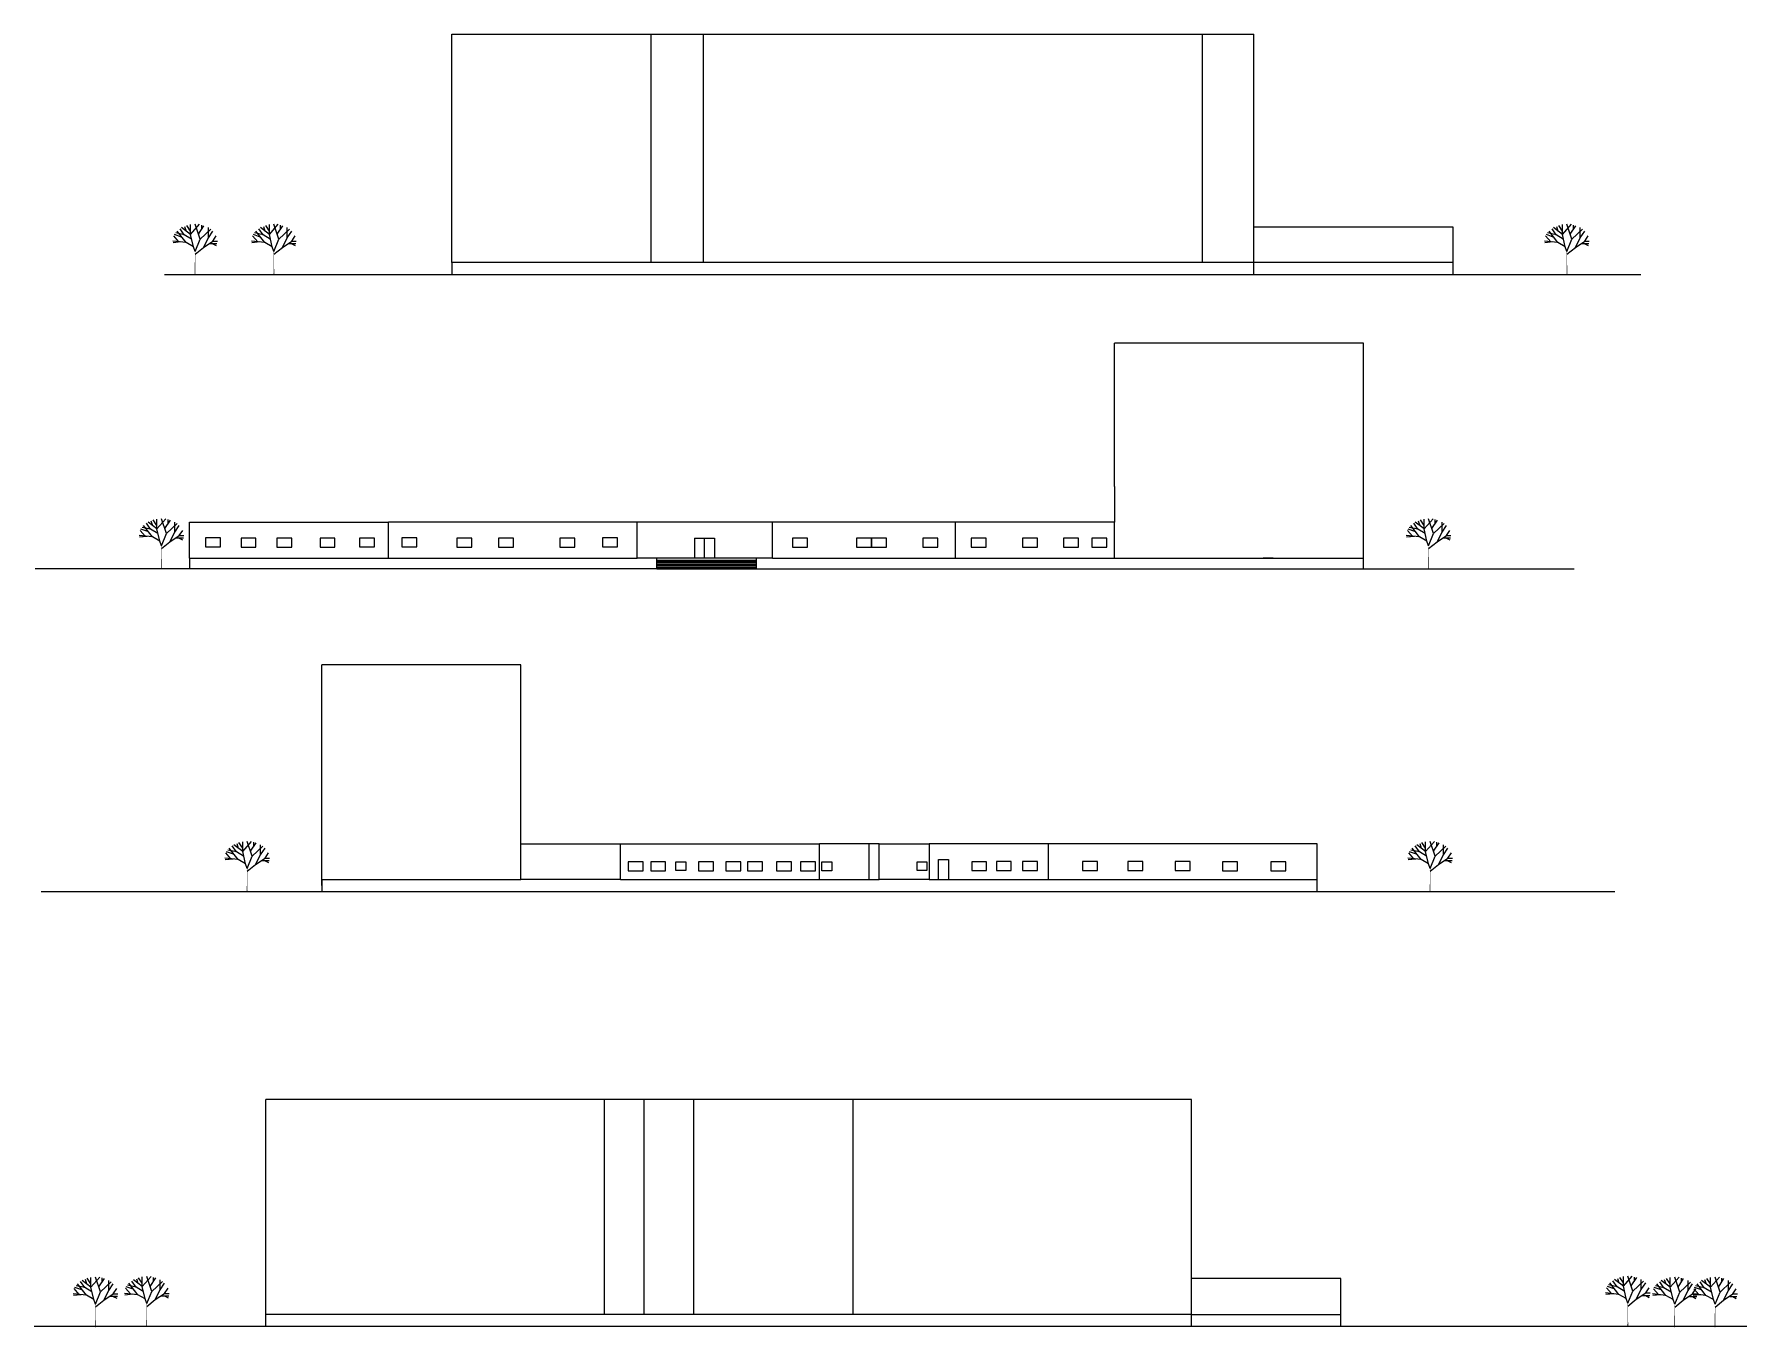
# Model space of a CAD drawing. Header units: millimetres. Extents: x -315744025 to 315695903, y -17416609 to 215511297.
# Drawn here: x 325204 to 497274, y 79887 to 209883 of the extents above; entities that cross this region are included whole.
import ezdxf

# ---------------------------------------------------------------- set-up
doc = ezdxf.new("R2010")
doc.units = ezdxf.units.MM
doc.layers.add('finiture', color=7, linetype='Continuous', lineweight=20)

# ---------------------------------------------------------------- blocks, each defined once
blk = doc.blocks.new('02ETRE03')
for p, q in [((-2.9, 7.85), (-3.81, 9.22)), ((-2.45, 8.96), (-3.67, 9.53)), ((-1.93, 9.47), (-3.47, 9.93)), ((-1.62, 7.65), (-3.2, 10.4)), ((-1.93, 9.47), (-2.67, 10.93)), ((-0.8, 9.6), (-2.4, 11.2)), ((-0.64, 8.45), (-1.93, 9.47)), ((-1.87, 11.47), (-1.6, 10.4)), ((-0.8, 10.4), (-1.46, 11.72)), ((-0.8, 9.6), (0.8, 12)), ((-0.8, 9.6), (-0.8, 11.92)), ((-0.3, 6.65), (-0.8, 9.6)), ((0.9, 8.45), (0, 12)), ((0.6, 9.67), (1.6, 11.67)), ((0.9, 8.45), (2.8, 10.84)), ((1.13, 11.8), (1.13, 10.88)), ((2.4, 8.8), (2.4, 11.2)), ((2.4, 8.8), (3.2, 10.4)), ((3.2, 8), (3.81, 9.22)), ((-1.62, 7.65), (-4, 8)), ((-2.53, 7.78), (-3.94, 7.6)), ((-0.3, 6.65), (-1.62, 7.65)), ((0, 5.54), (-0.3, 6.65)), ((0, 5.54), (0.9, 8.45)), ((0, 4.87), (1.52, 6.49)), ((1.52, 6.49), (2.4, 8.8)), ((1.52, 6.49), (3.2, 8)), ((2.64, 7.42), (3.93, 7.4)), ((3.2, 8), (4, 8)), ((3.2, 7.37), (3.8, 6.93))]:
    blk.add_line(p, q)
blk.add_lwpolyline([(0, 0, 0.133, 0.0333, 0), (0, 5.54, 0.0333, 0.0333, 0)], format="xyseb")

msp = doc.modelspace()

# ---------------------------------------------------------------- linework, layer by layer
for p, q in [((367150, 186933), (367150, 209883)), ((367150, 209883), (447750, 209883)), ((387150, 209883), (387150, 186933)), ((392450, 186933), (392450, 209883)), ((442600, 186933), (442600, 209883)), ((447750, 185733), (447750, 209883)), ((447750, 186933), (447750, 190533)), ((447750, 190533), (467750, 190533)), ((467750, 190533), (467750, 185733)), ((467750, 186933), (367150, 186933)), ((367150, 186933), (367150, 185733)), ((338289, 185733), (486624, 185733)), ((433759, 164433), (433759, 178833)), ((458759, 178833), (433759, 178833)), ((458759, 175233), (458759, 178833)), ((458759, 171633), (458759, 175233)), ((458759, 168033), (458759, 171633)), ((458759, 164433), (458759, 168033)), ((433759, 164433), (433759, 160833)), ((458759, 160833), (458759, 164433)), ((340789, 157233), (340789, 160833)), ((340789, 160833), (360789, 160833)), ((360789, 157233), (360789, 160833)), ((399389, 160833), (360789, 160833)), ((385789, 157233), (385789, 160833)), ((399389, 157233), (399389, 160833)), ((417759, 160833), (399389, 160833)), ((417759, 157233), (417759, 160833)), ((433759, 160833), (417759, 160833)), ((433759, 157233), (433759, 160833)), ((458759, 156144), (458759, 160833)), ((340789, 157233), (340789, 159233)), ((342408, 159264), (342408, 158364)), ((343908, 159264), (342408, 159264)), ((342408, 158364), (343908, 158364)), ((343908, 158364), (343908, 159264)), ((345981, 159227), (345981, 158327)), ((347481, 159227), (345981, 159227)), ((345981, 158327), (347481, 158327)), ((347481, 158327), (347481, 159227)), ((349591, 159233), (349591, 158333)), ((351091, 159233), (349591, 159233)), ((349591, 158333), (351091, 158333)), ((351091, 158333), (351091, 159233)), ((353917, 159242), (353917, 158342)), ((355417, 159242), (353917, 159242)), ((353917, 158342), (355417, 158342)), ((355417, 158342), (355417, 159242)), ((357884, 159255), (357884, 158355)), ((359384, 159255), (357884, 159255)), ((357884, 158355), (359384, 158355)), ((359384, 158355), (359384, 159255)), ((362135, 159258), (362135, 158358)), ((363635, 159258), (362135, 159258)), ((362135, 158358), (363635, 158358)), ((363635, 158358), (363635, 159258)), ((367662, 159239), (367662, 158339)), ((369162, 159239), (367662, 159239)), ((367662, 158339), (369162, 158339)), ((369162, 158339), (369162, 159239)), ((371843, 159226), (371843, 158326)), ((373343, 159226), (371843, 159226)), ((371843, 158326), (373343, 158326)), ((373343, 158326), (373343, 159226)), ((378015, 159242), (378015, 158342)), ((379515, 159242), (378015, 159242)), ((378015, 158342), (379515, 158342)), ((379515, 158342), (379515, 159242)), ((382292, 159262), (382292, 158362)), ((383792, 159262), (382292, 159262)), ((382292, 158362), (383792, 158362)), ((383792, 158362), (383792, 159262)), ((391550, 159233), (391550, 157233)), ((391550, 159233), (393550, 159233)), ((392550, 157233), (392550, 159233)), ((393550, 159233), (393550, 157233)), ((401397, 159224), (401397, 158324)), ((402897, 159224), (401397, 159224)), ((401397, 158324), (402897, 158324)), ((402897, 158324), (402897, 159224)), ((407827, 159224), (407827, 158324)), ((409327, 159224), (407827, 159224)), ((407827, 158324), (409327, 158324)), ((409327, 158324), (409327, 159224)), ((409329, 159224), (409329, 158324)), ((410829, 159224), (409329, 159224)), ((409329, 158324), (410829, 158324)), ((410829, 158324), (410829, 159224)), ((414500, 159228), (414500, 158328)), ((416000, 159228), (414500, 159228)), ((414500, 158328), (416000, 158328)), ((416000, 158328), (416000, 159228)), ((419349, 159228), (419349, 158328)), ((420849, 159228), (419349, 159228)), ((419349, 158328), (420849, 158328)), ((420849, 158328), (420849, 159228)), ((424498, 159228), (424498, 158328)), ((425998, 159228), (424498, 159228)), ((424498, 158328), (425998, 158328)), ((425998, 158328), (425998, 159228)), ((428622, 159233), (428622, 158333)), ((430122, 159233), (428622, 159233)), ((428622, 158333), (430122, 158333)), ((430122, 158333), (430122, 159233)), ((431485, 159245), (431485, 158345)), ((432985, 159245), (431485, 159245)), ((431485, 158345), (432985, 158345)), ((432985, 158345), (432985, 159245)), ((340789, 157233), (360789, 157233)), ((340789, 157233), (340789, 156144)), ((360789, 157233), (365789, 157233)), ((365789, 157233), (375789, 157233)), ((375789, 157233), (385789, 157233)), ((389389, 157233), (385789, 157233)), ((387760, 156144), (387760, 157233)), ((387760, 157044), (397760, 157044)), ((387760, 156894), (397760, 156894)), ((387760, 156744), (397760, 156744)), ((387760, 156594), (397760, 156594)), ((399389, 157233), (389389, 157233)), ((397760, 156144), (397760, 157233)), ((399389, 157233), (405389, 157233)), ((405389, 157233), (410389, 157233)), ((410389, 157233), (412759, 157233)), ((412759, 157233), (417759, 157233)), ((417759, 157233), (422759, 157233)), ((422759, 157233), (427759, 157233)), ((427759, 157233), (433759, 157233)), ((433759, 157233), (458759, 157233)), ((433759, 157233), (434759, 157233)), ((434759, 157233), (439775, 157233)), ((447674, 157233), (448674, 157233)), ((449674, 157233), (448674, 157233)), ((387760, 156144), (325281, 156144)), ((387760, 156444), (397760, 156444)), ((387760, 156294), (397760, 156294)), ((387760, 156144), (397760, 156144)), ((397760, 156144), (479927, 156144)), ((374109, 146522), (354109, 146522)), ((354109, 124922), (354109, 146522)), ((374109, 142922), (374109, 146522)), ((374109, 139322), (374109, 142922)), ((374109, 135722), (374109, 139322)), ((374109, 132122), (374109, 135722)), ((374109, 128522), (374109, 132122)), ((374109, 124922), (374109, 128522)), ((374109, 128522), (404109, 128522)), ((374109, 124922), (374109, 128522)), ((384109, 124922), (384109, 128522)), ((404109, 124922), (404109, 128522)), ((409109, 128522), (404109, 128522)), ((409109, 124922), (409109, 128522)), ((410109, 128522), (409109, 128522)), ((410109, 124922), (410109, 128522)), ((410109, 128522), (415109, 128522)), ((415109, 128522), (415109, 124922)), ((427109, 128522), (415109, 128522)), ((427109, 124922), (427109, 128522)), ((454109, 128522), (427109, 128522)), ((454109, 124922), (454109, 128522)), ((384877, 126722), (384877, 125822)), ((386377, 126722), (384877, 126722)), ((384877, 125822), (386377, 125822)), ((386377, 125822), (386377, 126722)), ((387147, 126722), (387147, 125822)), ((388647, 126722), (387147, 126722)), ((387147, 125822), (388647, 125822)), ((388647, 125822), (388647, 126722)), ((389672, 125826), (389672, 126726)), ((389672, 126726), (390672, 126726)), ((390672, 125826), (389672, 125826)), ((390672, 126726), (390672, 125826)), ((391945, 126722), (391945, 125822)), ((393445, 126722), (391945, 126722)), ((391945, 125822), (393445, 125822)), ((393445, 125822), (393445, 126722)), ((394694, 126722), (394694, 125822)), ((396194, 126722), (394694, 126722)), ((394694, 125822), (396194, 125822)), ((396194, 125822), (396194, 126722)), ((396880, 126722), (396880, 125822)), ((398380, 126722), (396880, 126722)), ((396880, 125822), (398380, 125822)), ((398380, 125822), (398380, 126722)), ((399800, 126722), (399800, 125822)), ((401300, 126722), (399800, 126722)), ((399800, 125822), (401300, 125822)), ((401300, 125822), (401300, 126722)), ((402191, 126722), (402191, 125822)), ((403691, 126722), (402191, 126722)), ((402191, 125822), (403691, 125822)), ((403691, 125822), (403691, 126722)), ((404340, 125820), (404340, 126720)), ((404340, 126720), (405340, 126720)), ((405340, 125820), (404340, 125820)), ((405340, 126720), (405340, 125820)), ((413903, 125826), (413903, 126726)), ((413903, 126726), (414903, 126726)), ((414903, 125826), (413903, 125826)), ((414903, 126726), (414903, 125826)), ((416057, 124934), (416057, 126934)), ((416057, 126934), (417057, 126934)), ((417057, 126934), (417057, 124934)), ((419400, 126725), (419400, 125825)), ((420900, 126725), (419400, 126725)), ((419400, 125825), (420900, 125825)), ((420900, 125825), (420900, 126725)), ((421875, 126743), (421875, 125843)), ((423375, 126743), (421875, 126743)), ((421875, 125843), (423375, 125843)), ((423375, 125843), (423375, 126743)), ((424495, 126743), (424495, 125843)), ((425995, 126743), (424495, 126743)), ((424495, 125843), (425995, 125843)), ((425995, 125843), (425995, 126743)), ((430536, 126739), (430536, 125839)), ((432036, 126739), (430536, 126739)), ((430536, 125839), (432036, 125839)), ((432036, 125839), (432036, 126739)), ((435095, 126743), (435095, 125843)), ((436595, 126743), (435095, 126743)), ((435095, 125843), (436595, 125843)), ((436595, 125843), (436595, 126743)), ((439856, 126739), (439856, 125839)), ((441356, 126739), (439856, 126739)), ((439856, 125839), (441356, 125839)), ((441356, 125839), (441356, 126739)), ((444607, 126711), (444607, 125811)), ((446107, 126711), (444607, 126711)), ((444607, 125811), (446107, 125811)), ((446107, 125811), (446107, 126711)), ((449447, 126714), (449447, 125814)), ((450947, 126714), (449447, 126714)), ((449447, 125814), (450947, 125814)), ((450947, 125814), (450947, 126714)), ((354109, 124322), (354109, 124922)), ((354109, 124922), (374109, 124922)), ((354109, 124922), (354109, 123722)), ((384109, 124922), (374109, 124922)), ((384109, 124922), (389109, 124922)), ((389109, 124922), (391109, 124922)), ((391109, 124922), (394109, 124922)), ((394109, 124922), (399109, 124922)), ((399109, 124922), (404109, 124922)), ((404109, 124922), (409109, 124922)), ((409109, 124922), (410109, 124922)), ((415109, 124922), (410109, 124922)), ((415109, 124922), (427109, 124922)), ((427109, 124922), (454109, 124922)), ((454109, 123722), (454109, 124922)), ((325898, 123722), (484019, 123722)), ((348489, 80021), (348489, 102821)), ((441489, 102821), (348489, 102821)), ((382489, 81221), (382489, 102821)), ((386489, 84670), (386489, 102821)), ((391489, 81221), (391489, 102821)), ((407489, 81221), (407489, 102821)), ((441489, 80021), (441489, 102821)), ((386489, 81221), (386489, 84670)), ((386489, 82946), (386489, 84670)), ((456489, 84821), (441489, 84821)), ((456489, 80021), (456489, 84821)), ((382489, 81221), (348489, 81221)), ((386489, 81221), (382489, 81221)), ((391489, 81221), (386489, 81221)), ((407489, 81221), (391489, 81221)), ((441489, 81221), (407489, 81221)), ((441489, 81221), (456489, 81221)), ((497274, 80021), (325204, 80021))]:
    msp.add_line(p, q)

# ---------------------------------------------------------------- block references
at = {"layer": 'finiture', "linetype": 'Continuous', "xscale": 560.8796432562318, "yscale": 420.6597324448817, "zscale": 560.8796432571191}
for p in [(341362, 185733), (341362, 185733), (349280, 185733), (479203, 185733), (337982, 156144), (465307, 156144), (346595, 123722), (465459, 123722), (331354, 79939), (336512, 79980), (485326, 80021), (490037, 79915), (494087, 79915)]:
    msp.add_blockref('02ETRE03', p, dxfattribs=at)

doc.saveas('drawing.dxf')
